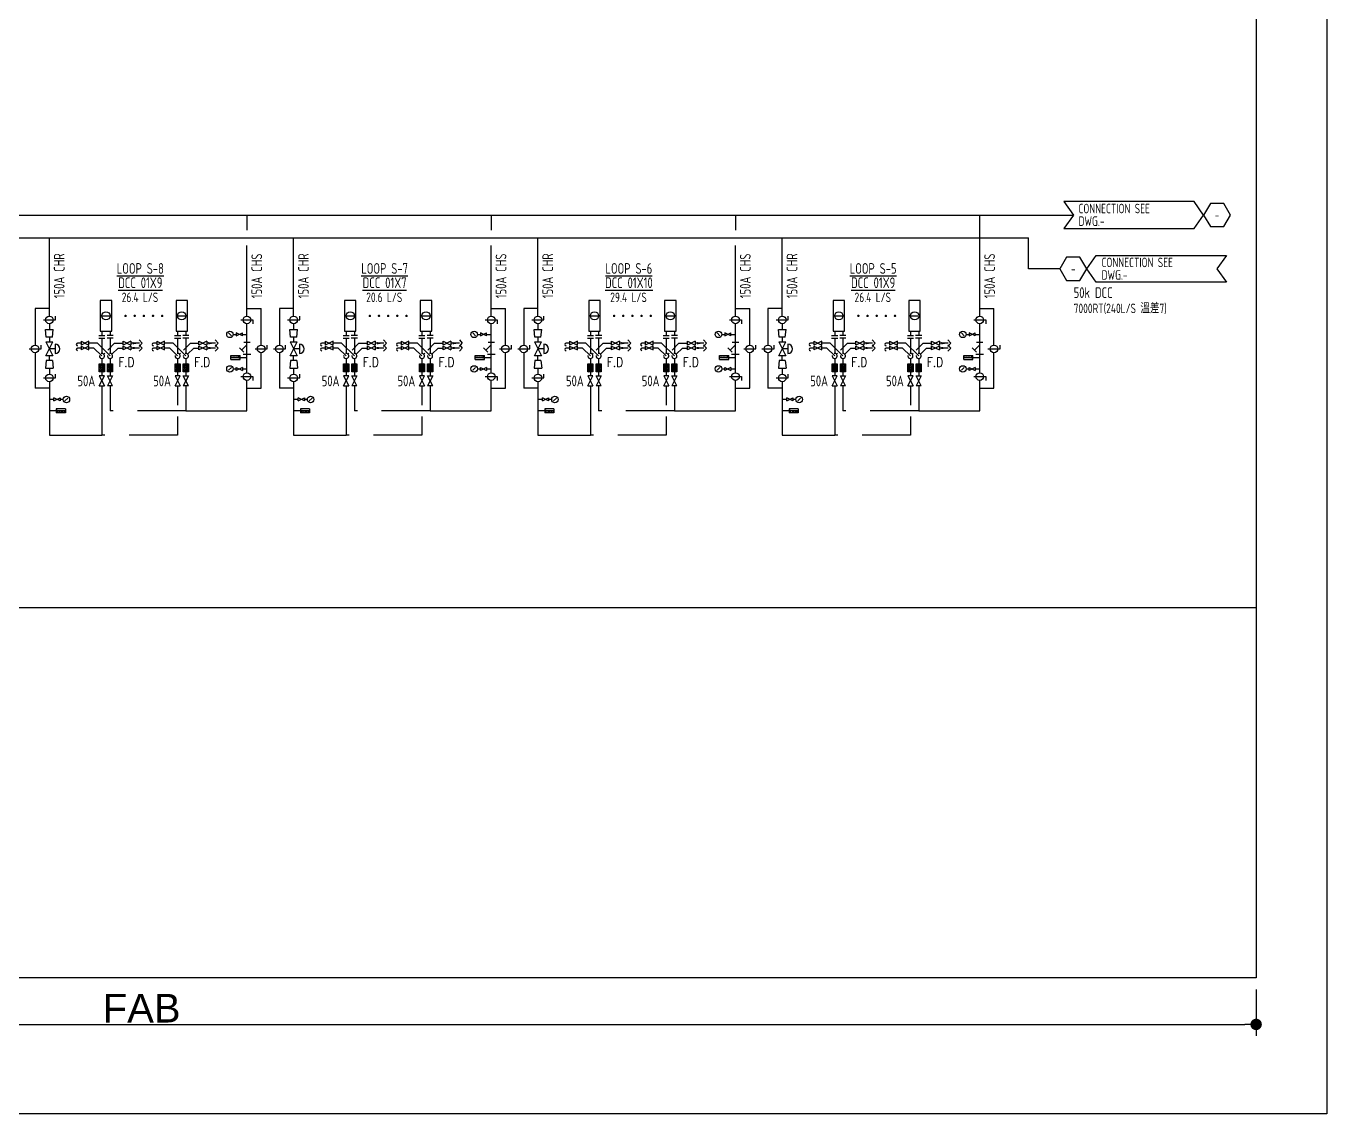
# Model space of a CAD drawing. Extents: x 38046 to 42076, y 84937 to 85507.
# Drawn here: x 41735.4 to 42076.3, y 84936.7 to 85221.9 of the extents above; entities that cross this region are included whole.
import ezdxf
from ezdxf.enums import TextEntityAlignment as Align

# ---------------------------------------------------------------- set-up
doc = ezdxf.new("R2010")
doc.units = 0
doc.header["$LTSCALE"] = 10
doc.linetypes.add('HIDDEN', pattern=[9.525, 6.35, -3.175])
doc.linetypes.add('HIDDEN2', pattern=[0.1875, 0.125, -0.0625])
for name, color, linetype in [('A-DETL-01', 1, 'Continuous'), ('M-CEQPM-DCC', 110, 'Continuous'), ('M-CEQPM-TEXT', 3, 'Continuous'), ('M-CPIPE-TEXT', 3, 'Continuous'), ('M-CPIPE-VAVE', 2, 'Continuous'), ('M-CWTR-PIPE', 130, 'Continuous'), ('M-HVAC-CMAH', 3, 'Continuous'), ('M-PIPE-CHWR20', 110, 'Continuous'), ('M-PIPE-CHWS12', 130, 'Continuous'), ('txt', 2, 'Continuous'), ('U-PCW-VALVE', 2, 'Continuous')]:
    doc.layers.add(name, color=color, linetype=linetype)
doc.styles.add('AA-TXT', font='isocp.shx', dxfattribs={"bigfont": 'chineset.shx'})
doc.styles.add('STDTEXT', font='simplex.shx', dxfattribs={"bigfont": 'china.shx'})
doc.dimstyles.new('10-dim', dxfattribs={"dimscale": 10, "dimtxt": 0.25, "dimasz": 0.1, "dimexe": 0.1, "dimexo": 0.1, "dimgap": 0.05, "dimtad": 1, "dimdec": 0, "dimlfac": 100, "dimdsep": 46, "dimtxsty": 'AA-TXT', "dimblk": 'DOT', "dimcen": 2, "dimclrd": 256, "dimclre": 256, "dimclrt": 256, "dimazin": 0, "dimtfac": 1, "dimtdec": 0, "dimtix": 1, "dimtmove": 2, "dimatfit": 3, "dimldrblk": 'CIR', "dimfxl": 1, "dimtvp": 1, "dimtolj": 1, "dimtzin": 0, "dimarcsym": 0})

# ---------------------------------------------------------------- blocks, each defined once
blk = doc.blocks.new('_DOT')
at = {"color": 0, "linetype": 'ByBlock'}
blk.add_line((-0.5, 0), (-1, 0), dxfattribs=at)
at = {"color": 0, "linetype": 'ByBlock', "const_width": 0.5}
blk.add_lwpolyline([(-0.25, 0, 1), (0.25, 0, 1)], format="xyb", close=True, dxfattribs=at)
blk = doc.blocks.new('*D16')
at = {"layer": 'DEFPOINTS', "color": 0, "transparency": 16777216}
for p in [(41473.7, 84972.34), (42057.78, 84972.34), (42057.78, 84960.17)]:
    blk.add_point(p, dxfattribs=at)
at = {"layer": 'txt', "lineweight": -2, "transparency": 16777216}
for p, q in [((41473.7, 84969.34), (41473.7, 84957.17)), ((42057.78, 84969.34), (42057.78, 84957.17)), ((41476.7, 84960.17), (42054.78, 84960.17))]:
    blk.add_line(p, q, dxfattribs=at)
at = {"layer": 'txt', "lineweight": -2, "transparency": 16777216, "xscale": 3, "yscale": 3, "zscale": 3, "rotation": 180}
blk.add_blockref('_DOT', (41473.7, 84960.17), dxfattribs=at)
at = {"layer": 'txt', "lineweight": -2, "transparency": 16777216, "xscale": 3, "yscale": 3, "zscale": 3}
blk.add_blockref('_DOT', (42057.78, 84960.17), dxfattribs=at)
at = {"layer": 'txt', "transparency": 16777216, "insert": (41765.74, 84964.42), "char_height": 7.5, "attachment_point": 5, "style": 'AA-TXT'}
blk.add_mtext('\\A1;{\\fArial|b0|i0|c0|p34;FAB', dxfattribs=at)
blk = doc.blocks.new('CIR')
at = {"color": 0}
blk.add_line((1, 0), (-1, 0), dxfattribs=at)
at = {"color": 3}
blk.add_circle((0, 0), 0.5, dxfattribs=at)
blk = doc.blocks.new('DIM3')
blk.add_solid([(40, -6.7), (40, 6.7), (0, 0)])
blk = doc.blocks.new('DCC PIPE')
at = {"layer": 'U-PCW-VALVE'}
h = blk.add_hatch(dxfattribs=at)
h.set_pattern_fill('ANSI37', color=256, scale=2.66144, angle=90, style=0)
h.set_pattern_definition([(135, (188.80367, -130.49455), (-0.2352403, -0.2352403), []), (225, (188.80367, -130.49455), (0.2352403, -0.2352403), [])])
h.paths.add_polyline_path([(-0.67, 3.67), (-0.67, 5.8), (0.67, 5.8), (0.67, 3.67)])
h = blk.add_hatch(dxfattribs=at)
h.set_pattern_fill('ANSI37', color=256, scale=2.66144, angle=90, style=0)
h.set_pattern_definition([(135, (190.9487, -130.49455), (-0.2352403, -0.2352403), []), (225, (190.9487, -130.49455), (0.2352403, -0.2352403), [])])
h.paths.add_polyline_path([(1.48, 3.67), (1.48, 5.8), (2.81, 5.8), (2.81, 3.67)])
h = blk.add_hatch(dxfattribs=at)
h.set_pattern_fill('ANSI37', color=256, scale=2.66144, angle=90, style=0)
h.set_pattern_definition([(135, (208.65864, -130.49455), (-0.2352403, -0.2352403), []), (225, (208.65864, -130.49455), (0.2352403, -0.2352403), [])])
h.paths.add_polyline_path([(19.19, 3.67), (19.19, 5.8), (20.52, 5.8), (20.52, 3.67)])
h = blk.add_hatch(dxfattribs=at)
h.set_pattern_fill('ANSI37', color=256, scale=2.66144, angle=90, style=0)
h.set_pattern_definition([(135, (210.80367, -130.49455), (-0.2352403, -0.2352403), []), (225, (210.80367, -130.49455), (0.2352403, -0.2352403), [])])
h.paths.add_polyline_path([(21.33, 3.67), (21.33, 5.8), (22.67, 5.8), (22.67, 3.67)])
at = {"layer": 'M-CEQPM-DCC'}
for p, q in [((0, 14.35), (0, 13.17)), ((2.15, 14.35), (2.15, 13.17)), ((19.85, 14.35), (19.85, 13.17)), ((22, 14.35), (22, 13.17)), ((-0.8, 13.17), (0.8, 13.17)), ((2.95, 13.17), (1.35, 13.17)), ((19.05, 13.17), (20.65, 13.17)), ((22.8, 13.17), (21.2, 13.17))]:
    blk.add_line(p, q, dxfattribs=at)
for points in [[(2.57, 14.35), (2.57, 22.35), (-0.43, 22.35), (-0.43, 14.35)], [(22.43, 14.35), (22.43, 22.35), (19.43, 22.35), (19.43, 14.35)]]:
    blk.add_lwpolyline(points, close=True, dxfattribs=at)
at = {"layer": 'M-CPIPE-VAVE'}
for p, q in [((-5.47, 11.18), (-6.35, 11.18)), ((-3.4, 11.7), (-5.47, 10.66)), ((-5.47, 11.7), (-3.4, 10.66)), ((-5.47, 11.7), (-5.47, 10.66)), ((-3.4, 10.44), (-5.47, 9.41)), ((-5.47, 10.44), (-3.4, 9.41)), ((-5.47, 10.44), (-5.47, 9.41)), ((-3.4, 10.66), (-3.4, 11.7)), ((-1.19, 11.18), (-3.4, 11.18)), ((-3.4, 9.41), (-3.4, 10.44)), ((2.15, 7.84), (-1.19, 11.18)), ((1.53, 9.37), (3.34, 11.18)), ((3.34, 11.18), (5.55, 11.18)), ((5.55, 10.66), (5.55, 11.7)), ((7.62, 11.7), (5.55, 10.66)), ((5.55, 11.7), (7.62, 10.66)), ((5.55, 9.41), (5.55, 10.44)), ((7.62, 10.44), (5.55, 9.41)), ((5.55, 10.44), (7.62, 9.41)), ((7.62, 11.7), (7.62, 10.66)), ((9.89, 11.18), (7.62, 11.18)), ((7.62, 10.44), (7.62, 9.41)), ((9.81, 12.03), (10.58, 11.18)), ((9.81, 10.33), (10.58, 11.18)), ((9.81, 10.77), (10.58, 9.92)), ((14.38, 11.18), (13.5, 11.18)), ((16.45, 11.7), (14.38, 10.66)), ((14.38, 11.7), (16.45, 10.66)), ((14.38, 11.7), (14.38, 10.66)), ((16.45, 10.44), (14.38, 9.41)), ((14.38, 10.44), (16.45, 9.41)), ((14.38, 10.44), (14.38, 9.41)), ((16.45, 10.66), (16.45, 11.7)), ((18.66, 11.18), (16.45, 11.18)), ((16.45, 9.41), (16.45, 10.44)), ((22, 7.84), (18.66, 11.18)), ((21.38, 9.37), (23.19, 11.18)), ((23.19, 11.18), (25.4, 11.18)), ((25.4, 10.66), (25.4, 11.7)), ((27.47, 11.7), (25.4, 10.66)), ((25.4, 11.7), (27.47, 10.66)), ((25.4, 9.41), (25.4, 10.44)), ((27.47, 10.44), (25.4, 9.41)), ((25.4, 10.44), (27.47, 9.41)), ((27.47, 11.7), (27.47, 10.66)), ((29.74, 11.18), (27.47, 11.18)), ((27.47, 10.44), (27.47, 9.41)), ((29.67, 12.03), (30.44, 11.18)), ((29.67, 10.33), (30.44, 11.18)), ((29.67, 10.77), (30.44, 9.92)), ((-5.47, 9.92), (-6.35, 9.92)), ((-2.08, 9.92), (-3.4, 9.92)), ((0, 7.84), (-2.08, 9.92)), ((0.47, 8.31), (0.74, 8.58)), ((2.62, 8.31), (4.23, 9.92)), ((4.23, 9.92), (5.55, 9.92)), ((9.89, 9.92), (7.62, 9.92)), ((9.81, 9.07), (10.58, 9.92)), ((14.38, 9.92), (13.5, 9.92)), ((17.77, 9.92), (16.45, 9.92)), ((19.85, 7.84), (17.77, 9.92)), ((20.33, 8.31), (20.59, 8.58)), ((22.47, 8.31), (24.08, 9.92)), ((24.08, 9.92), (25.4, 9.92)), ((29.74, 9.92), (27.47, 9.92)), ((29.67, 9.07), (30.44, 9.92))]:
    blk.add_line(p, q, dxfattribs=at)
for centre in [(-6.35, 10.83), (13.5, 10.83), (-6.35, 9.57), (13.5, 9.57)]:
    blk.add_arc(centre, 0.35, 90, 270, dxfattribs=at)
at = {"layer": 'M-CWTR-PIPE'}
for p, q in [((0, 12.53), (0, 8.51)), ((2.15, 12.53), (2.15, 8.51)), ((19.85, 12.53), (19.85, 8.51)), ((22, 12.53), (22, 8.51)), ((0, 7.18), (0, 5.8)), ((2.15, 7.18), (2.15, 5.8)), ((19.85, 7.18), (19.85, 5.8)), ((22, 7.18), (22, 5.8)), ((0, 3.67), (0, 2.67)), ((2.15, 3.67), (2.15, 2.67)), ((19.85, 3.67), (19.85, 2.67)), ((22, 3.67), (22, 2.67))]:
    blk.add_line(p, q, dxfattribs=at)
for centre in [(0, 7.84), (2.15, 7.84), (19.85, 7.84), (22, 7.84)]:
    blk.add_arc(centre, 0.667, 167.3219, 102.6781, dxfattribs=at)
at = {"layer": 'M-HVAC-CMAH'}
for p, q in [((0.18, 18.35), (1.96, 18.35)), ((20.04, 18.35), (21.82, 18.35))]:
    blk.add_line(p, q, dxfattribs=at)
at = {"layer": 'M-HVAC-CMAH', "const_width": 0.32}
for points in [[(6.36, 18.34, 1), (6.04, 18.34, 1)], [(8.76, 18.34, 1), (8.44, 18.34, 1)], [(11.16, 18.34, 1), (10.84, 18.34, 1)], [(13.56, 18.34, 1), (13.24, 18.34, 1)], [(15.96, 18.34, 1), (15.64, 18.34, 1)]]:
    blk.add_lwpolyline(points, format="xyb", close=True, dxfattribs=at)
at = {"layer": 'M-HVAC-CMAH'}
for centre in [(1.07, 18.35), (20.93, 18.35)]:
    blk.add_circle(centre, 1.07, dxfattribs=at)
at = {"layer": 'U-PCW-VALVE'}
for p, q in [((-0.8, 12.53), (0.8, 12.53)), ((2.95, 12.53), (1.35, 12.53)), ((19.05, 12.53), (20.65, 12.53)), ((22.8, 12.53), (21.2, 12.53)), ((-0.67, 5.8), (0.67, 5.8)), ((-0.67, 3.67), (-0.67, 5.8)), ((0.67, 3.67), (-0.67, 3.67)), ((0.67, 5.8), (0.67, 3.67)), ((1.48, 5.8), (2.81, 5.8)), ((1.48, 3.67), (1.48, 5.8)), ((2.81, 3.67), (1.48, 3.67)), ((2.81, 5.8), (2.81, 3.67)), ((19.19, 5.8), (20.52, 5.8)), ((19.19, 3.67), (19.19, 5.8)), ((20.52, 3.67), (19.19, 3.67)), ((20.52, 5.8), (20.52, 3.67)), ((21.33, 5.8), (22.67, 5.8)), ((21.33, 3.67), (21.33, 5.8)), ((22.67, 3.67), (21.33, 3.67)), ((22.67, 5.8), (22.67, 3.67)), ((0.67, 2.67), (-0.67, 2.67)), ((-0.67, 0), (0.67, 2.67)), ((-0.67, 2.67), (0.67, 0)), ((-0.67, 0), (0.67, 0)), ((1.48, 2.67), (2.81, 2.67)), ((2.81, 2.67), (1.48, 0)), ((2.81, 0), (1.48, 2.67)), ((2.81, 0), (1.48, 0)), ((20.52, 2.67), (19.19, 2.67)), ((19.19, 2.67), (20.52, 0)), ((19.19, 0), (20.52, 2.67)), ((19.19, 0), (20.52, 0)), ((21.33, 2.67), (22.67, 2.67)), ((22.67, 0), (21.33, 2.67)), ((22.67, 2.67), (21.33, 0)), ((22.67, 0), (21.33, 0))]:
    blk.add_line(p, q, dxfattribs=at)
at = {"layer": 'M-CPIPE-VAVE', "linetype": 'HIDDEN2', "xscale": -0.04545454545450411, "yscale": 0.04545454545450411, "zscale": 0.045454545454545}
for p in [(9.89, 11.18), (29.74, 11.18), (9.89, 9.92), (29.74, 9.92)]:
    blk.add_blockref('DIM3', p, dxfattribs=at)

msp = doc.modelspace()

# ---------------------------------------------------------------- linework, layer by layer
at = {"layer": 'A-DETL-01', "linetype": 'Continuous'}
msp.add_line((42057.779, 85435.824), (42057.779, 85069.469), dxfattribs=at)
msp.add_lwpolyline([(42057.779, 85069.469), (42057.779, 84972.344), (41473.696, 84972.344), (41473.696, 85069.469), (42057.779, 85069.469)], dxfattribs=at)
at = {"layer": 'DEFPOINTS', "color": 1}
msp.add_lwpolyline([(41365.567, 85507.146), (42076.347, 85507.146), (42076.347, 84936.686), (41365.567, 84936.686)], close=True, dxfattribs=at)
at = {"layer": 'M-CPIPE-TEXT', "color": 4}
for points in [[(42044.03, 85172.366), (42041.53, 85175.866), (42007.407, 85175.866), (42009.907, 85172.366), (42007.407, 85168.866), (42041.53, 85168.866), (42044.03, 85172.366)], [(42013.376, 85158.245), (42015.876, 85161.745), (42049.999, 85161.745), (42047.499, 85158.245), (42049.999, 85154.745), (42015.876, 85154.745), (42013.376, 85158.245)]]:
    msp.add_lwpolyline(points, dxfattribs=at)
for points in [[(42044.03, 85172.366), (42045.78, 85169.335), (42049.28, 85169.335), (42051.03, 85172.366), (42049.28, 85175.397), (42045.78, 85175.397)], [(42006.376, 85158.245), (42008.126, 85155.214), (42011.626, 85155.214), (42013.376, 85158.245), (42011.626, 85161.276), (42008.126, 85161.276)]]:
    msp.add_lwpolyline(points, close=True, dxfattribs=at)
at = {"layer": 'M-CWTR-PIPE'}
for p, q in [((41793.322, 85172.366), (41793.322, 85168.366)), ((41857.335, 85172.366), (41857.335, 85168.366)), ((41921.347, 85172.366), (41921.347, 85168.366)), ((41985.359, 85145.866), (41985.359, 85172.366)), ((41793.322, 85145.866), (41793.322, 85164.366)), ((41857.335, 85145.866), (41857.335, 85164.366)), ((41921.347, 85145.866), (41921.347, 85164.366)), ((41793.322, 85147.866), (41797.051, 85147.866)), ((41797.051, 85138.266), (41797.051, 85147.866)), ((41857.335, 85147.866), (41861.063, 85147.866)), ((41861.063, 85138.266), (41861.063, 85147.866)), ((41921.347, 85147.866), (41925.075, 85147.866)), ((41925.075, 85138.266), (41925.075, 85147.866)), ((41985.359, 85147.866), (41989.088, 85147.866)), ((41989.088, 85138.266), (41989.088, 85147.866)), ((41793.322, 85131.011), (41793.322, 85143.866)), ((41857.335, 85131.011), (41857.335, 85143.866)), ((41921.347, 85131.011), (41921.347, 85143.866)), ((41985.359, 85131.011), (41985.359, 85143.866)), ((41797.051, 85127.011), (41797.051, 85136.266)), ((41861.063, 85127.011), (41861.063, 85136.266)), ((41925.075, 85127.011), (41925.075, 85136.266)), ((41989.088, 85127.011), (41989.088, 85136.266)), ((41757.458, 85127.576), (41757.458, 85121.011)), ((41777.313, 85127.576), (41777.313, 85121.011)), ((41793.322, 85121.011), (41793.322, 85129.011)), ((41793.322, 85127.011), (41797.051, 85127.011)), ((41821.471, 85127.576), (41821.471, 85121.011)), ((41841.325, 85127.576), (41841.325, 85121.011)), ((41857.335, 85121.011), (41857.335, 85129.011)), ((41857.335, 85127.011), (41861.063, 85127.011)), ((41885.483, 85127.576), (41885.483, 85121.011)), ((41905.338, 85127.576), (41905.338, 85121.011)), ((41921.347, 85121.011), (41921.347, 85129.011)), ((41921.347, 85127.011), (41925.075, 85127.011)), ((41949.495, 85127.576), (41949.495, 85121.011)), ((41969.35, 85127.576), (41969.35, 85121.011)), ((41985.359, 85121.011), (41985.359, 85129.011)), ((41985.359, 85127.011), (41989.088, 85127.011)), ((41777.313, 85121.011), (41793.322, 85121.011)), ((41841.325, 85121.011), (41857.335, 85121.011)), ((41905.338, 85121.011), (41921.347, 85121.011)), ((41969.35, 85121.011), (41985.359, 85121.011))]:
    msp.add_line(p, q, dxfattribs=at)
at = {"layer": 'M-CWTR-PIPE', "linetype": 'HIDDEN', "ltscale": 0.2}
for p, q in [((41777.313, 85121.011), (41757.458, 85121.011)), ((41841.325, 85121.011), (41821.471, 85121.011)), ((41905.338, 85121.011), (41885.483, 85121.011)), ((41969.35, 85121.011), (41949.495, 85121.011))]:
    msp.add_line(p, q, dxfattribs=at)
at = {"layer": 'M-PIPE-CHWR20', "ltscale": 0.1}
for p, q in [((41535.294, 85166.366), (41998.13, 85166.366)), ((41741.553, 85145.836), (41741.553, 85166.366)), ((41805.565, 85145.836), (41805.565, 85166.366)), ((41869.578, 85145.836), (41869.578, 85166.366)), ((41933.59, 85145.836), (41933.59, 85166.366)), ((41998.13, 85158.245), (41998.13, 85166.366)), ((42006.376, 85158.245), (41998.13, 85158.245)), ((41737.824, 85147.866), (41737.824, 85138.266)), ((41741.553, 85147.866), (41737.824, 85147.866)), ((41801.837, 85147.866), (41801.837, 85138.266)), ((41805.565, 85147.866), (41801.837, 85147.866)), ((41865.849, 85147.866), (41865.849, 85138.266)), ((41869.578, 85147.866), (41865.849, 85147.866)), ((41929.861, 85147.866), (41929.861, 85138.266)), ((41933.59, 85147.866), (41929.861, 85147.866)), ((41741.553, 85143.866), (41741.553, 85142.321)), ((41805.565, 85143.866), (41805.565, 85142.321)), ((41869.578, 85143.866), (41869.578, 85142.321)), ((41933.59, 85143.866), (41933.59, 85142.321)), ((41740.752, 85140.318), (41740.551, 85142.321)), ((41740.551, 85142.321), (41742.555, 85142.321)), ((41742.354, 85140.318), (41740.752, 85140.318)), ((41741.553, 85140.318), (41741.553, 85139.118)), ((41742.354, 85140.318), (41742.555, 85142.321)), ((41804.764, 85140.318), (41804.563, 85142.321)), ((41804.563, 85142.321), (41806.567, 85142.321)), ((41806.367, 85140.318), (41804.764, 85140.318)), ((41805.565, 85140.318), (41805.565, 85139.118)), ((41806.367, 85140.318), (41806.567, 85142.321)), ((41868.776, 85140.318), (41868.576, 85142.321)), ((41868.576, 85142.321), (41870.579, 85142.321)), ((41870.379, 85140.318), (41868.776, 85140.318)), ((41869.578, 85140.318), (41869.578, 85139.118)), ((41870.379, 85140.318), (41870.579, 85142.321)), ((41932.788, 85140.318), (41932.588, 85142.321)), ((41932.588, 85142.321), (41934.592, 85142.321)), ((41934.391, 85140.318), (41932.788, 85140.318)), ((41933.59, 85140.318), (41933.59, 85139.118)), ((41934.391, 85140.318), (41934.592, 85142.321)), ((41737.824, 85136.266), (41737.824, 85127.011)), ((41740.752, 85134.214), (41740.551, 85132.211)), ((41742.354, 85134.214), (41740.752, 85134.214)), ((41741.553, 85134.214), (41741.553, 85135.414)), ((41742.354, 85134.214), (41742.555, 85132.211)), ((41801.837, 85136.266), (41801.837, 85127.011)), ((41804.764, 85134.214), (41804.563, 85132.211)), ((41806.367, 85134.214), (41804.764, 85134.214)), ((41805.565, 85134.214), (41805.565, 85135.414)), ((41806.367, 85134.214), (41806.567, 85132.211)), ((41865.849, 85136.266), (41865.849, 85127.011)), ((41868.776, 85134.214), (41868.576, 85132.211)), ((41870.379, 85134.214), (41868.776, 85134.214)), ((41869.578, 85134.214), (41869.578, 85135.414)), ((41870.379, 85134.214), (41870.579, 85132.211)), ((41929.861, 85136.266), (41929.861, 85127.011)), ((41932.788, 85134.214), (41932.588, 85132.211)), ((41934.391, 85134.214), (41932.788, 85134.214)), ((41933.59, 85134.214), (41933.59, 85135.414)), ((41934.391, 85134.214), (41934.592, 85132.211)), ((41740.551, 85132.211), (41742.555, 85132.211)), ((41741.553, 85132.211), (41741.553, 85130.666)), ((41804.563, 85132.211), (41806.567, 85132.211)), ((41805.565, 85132.211), (41805.565, 85130.666)), ((41868.576, 85132.211), (41870.579, 85132.211)), ((41869.578, 85132.211), (41869.578, 85130.666)), ((41932.588, 85132.211), (41934.592, 85132.211)), ((41933.59, 85132.211), (41933.59, 85130.666)), ((41741.553, 85127.011), (41737.824, 85127.011)), ((41741.553, 85128.666), (41741.553, 85114.611)), ((41755.313, 85127.576), (41755.313, 85114.611)), ((41805.565, 85127.011), (41801.837, 85127.011)), ((41805.565, 85128.666), (41805.565, 85114.611)), ((41819.325, 85127.576), (41819.325, 85114.611)), ((41869.578, 85127.011), (41865.849, 85127.011)), ((41869.578, 85128.666), (41869.578, 85114.611)), ((41883.338, 85127.576), (41883.338, 85114.611)), ((41933.59, 85127.011), (41929.861, 85127.011)), ((41933.59, 85128.666), (41933.59, 85114.611)), ((41947.35, 85127.576), (41947.35, 85114.611)), ((41741.553, 85114.611), (41755.313, 85114.611)), ((41805.565, 85114.611), (41819.325, 85114.611)), ((41869.578, 85114.611), (41883.338, 85114.611)), ((41933.59, 85114.611), (41947.35, 85114.611))]:
    msp.add_line(p, q, dxfattribs=at)
at = {"layer": 'M-PIPE-CHWR20', "linetype": 'HIDDEN', "ltscale": 0.2}
for p, q in [((41775.168, 85127.576), (41775.168, 85122.511)), ((41839.18, 85127.576), (41839.18, 85122.511)), ((41903.193, 85127.576), (41903.193, 85122.511)), ((41967.205, 85127.576), (41967.205, 85122.511)), ((41775.168, 85119.511), (41775.168, 85114.611)), ((41839.18, 85119.511), (41839.18, 85114.611)), ((41903.193, 85119.511), (41903.193, 85114.611)), ((41967.205, 85119.511), (41967.205, 85114.611)), ((41775.168, 85114.611), (41755.313, 85114.611)), ((41839.18, 85114.611), (41819.325, 85114.611)), ((41903.193, 85114.611), (41883.338, 85114.611)), ((41967.205, 85114.611), (41947.35, 85114.611))]:
    msp.add_line(p, q, dxfattribs=at)
at = {"layer": 'M-PIPE-CHWS12', "ltscale": 0.1}
msp.add_line((41530.578, 85172.366), (42009.907, 85172.366), dxfattribs=at)
at = {"layer": 'U-PCW-VALVE'}
for p, q in [((41739.973, 85144.866), (41743.133, 85144.866)), ((41743.133, 85144.866), (41743.133, 85145.868)), ((41791.742, 85144.866), (41794.903, 85144.866)), ((41794.903, 85144.866), (41794.903, 85143.863)), ((41803.985, 85144.866), (41807.146, 85144.866)), ((41807.146, 85144.866), (41807.146, 85145.868)), ((41855.754, 85144.866), (41858.915, 85144.866)), ((41858.915, 85144.866), (41858.915, 85143.863)), ((41867.997, 85144.866), (41871.158, 85144.866)), ((41871.158, 85144.866), (41871.158, 85145.868)), ((41919.766, 85144.866), (41922.927, 85144.866)), ((41922.927, 85144.866), (41922.927, 85143.863)), ((41932.01, 85144.866), (41935.17, 85144.866)), ((41935.17, 85144.866), (41935.17, 85145.868)), ((41983.779, 85144.866), (41986.939, 85144.866)), ((41986.939, 85144.866), (41986.939, 85143.863)), ((41789.234, 85140.699), (41788.499, 85141.435)), ((41789.717, 85141.066), (41790.519, 85141.066)), ((41790.519, 85141.465), (41790.519, 85140.666)), ((41792.119, 85140.666), (41790.519, 85141.465)), ((41790.519, 85140.666), (41792.119, 85141.465)), ((41792.119, 85140.666), (41792.119, 85141.465)), ((41792.119, 85141.066), (41793.322, 85141.066)), ((41853.247, 85140.699), (41852.511, 85141.435)), ((41853.73, 85141.066), (41854.531, 85141.066)), ((41854.531, 85141.465), (41854.531, 85140.666)), ((41856.131, 85140.666), (41854.531, 85141.465)), ((41854.531, 85140.666), (41856.131, 85141.465)), ((41856.131, 85140.666), (41856.131, 85141.465)), ((41856.131, 85141.066), (41857.335, 85141.066)), ((41917.259, 85140.699), (41916.523, 85141.435)), ((41917.742, 85141.066), (41918.543, 85141.066)), ((41918.543, 85141.465), (41918.543, 85140.666)), ((41920.143, 85140.666), (41918.543, 85141.465)), ((41918.543, 85140.666), (41920.143, 85141.465)), ((41920.143, 85140.666), (41920.143, 85141.465)), ((41920.143, 85141.066), (41921.347, 85141.066)), ((41981.271, 85140.699), (41980.535, 85141.435)), ((41981.754, 85141.066), (41982.556, 85141.066)), ((41982.556, 85141.465), (41982.556, 85140.666)), ((41984.155, 85140.666), (41982.556, 85141.465)), ((41982.556, 85140.666), (41984.155, 85141.465)), ((41984.155, 85140.666), (41984.155, 85141.465)), ((41984.155, 85141.066), (41985.359, 85141.066)), ((41736.244, 85137.266), (41739.405, 85137.266)), ((41739.405, 85137.266), (41739.405, 85138.269)), ((41740.627, 85139.118), (41742.479, 85139.118)), ((41740.627, 85135.414), (41742.479, 85139.118)), ((41740.627, 85139.118), (41742.479, 85135.414)), ((41743.069, 85137.266), (41741.553, 85137.266)), ((41743.069, 85138.495), (41743.069, 85136.07)), ((41791.34, 85137.523), (41792.471, 85136.392)), ((41791.34, 85137.523), (41792.471, 85136.392)), ((41793.322, 85138.374), (41791.906, 85136.957)), ((41792.487, 85139.066), (41794.158, 85139.066)), ((41795.47, 85137.266), (41798.631, 85137.266)), ((41798.631, 85137.266), (41798.631, 85138.269)), ((41800.256, 85137.266), (41803.417, 85137.266)), ((41803.417, 85137.266), (41803.417, 85138.269)), ((41804.639, 85139.118), (41806.491, 85139.118)), ((41804.639, 85135.414), (41806.491, 85139.118)), ((41804.639, 85139.118), (41806.491, 85135.414)), ((41807.081, 85137.266), (41805.565, 85137.266)), ((41807.081, 85138.495), (41807.081, 85136.07)), ((41855.353, 85137.523), (41856.483, 85136.392)), ((41855.353, 85137.523), (41856.483, 85136.392)), ((41857.335, 85138.374), (41855.918, 85136.957)), ((41856.499, 85139.066), (41858.17, 85139.066)), ((41859.483, 85137.266), (41862.643, 85137.266)), ((41862.643, 85137.266), (41862.643, 85138.269)), ((41864.269, 85137.266), (41867.429, 85137.266)), ((41867.429, 85137.266), (41867.429, 85138.269)), ((41868.652, 85139.118), (41870.503, 85139.118)), ((41868.652, 85135.414), (41870.503, 85139.118)), ((41868.652, 85139.118), (41870.503, 85135.414)), ((41871.093, 85137.266), (41869.578, 85137.266)), ((41871.093, 85138.495), (41871.093, 85136.07)), ((41919.365, 85137.523), (41920.496, 85136.392)), ((41919.365, 85137.523), (41920.496, 85136.392)), ((41921.347, 85138.374), (41919.93, 85136.957)), ((41920.511, 85139.066), (41922.182, 85139.066)), ((41923.495, 85137.266), (41926.656, 85137.266)), ((41926.656, 85137.266), (41926.656, 85138.269)), ((41928.281, 85137.266), (41931.442, 85137.266)), ((41931.442, 85137.266), (41931.442, 85138.269)), ((41932.664, 85139.118), (41934.516, 85139.118)), ((41932.664, 85135.414), (41934.516, 85139.118)), ((41932.664, 85139.118), (41934.516, 85135.414)), ((41935.106, 85137.266), (41933.59, 85137.266)), ((41935.106, 85138.495), (41935.106, 85136.07)), ((41983.377, 85137.523), (41984.508, 85136.392)), ((41983.377, 85137.523), (41984.508, 85136.392)), ((41985.359, 85138.374), (41983.943, 85136.957)), ((41984.523, 85139.066), (41986.195, 85139.066)), ((41987.507, 85137.266), (41990.668, 85137.266)), ((41990.668, 85137.266), (41990.668, 85138.269)), ((41742.479, 85135.414), (41740.627, 85135.414)), ((41789.127, 85134.516), (41789.127, 85135.521)), ((41789.127, 85134.516), (41789.127, 85135.521)), ((41789.127, 85135.521), (41791.539, 85135.521)), ((41789.127, 85135.521), (41791.539, 85135.521)), ((41789.127, 85134.516), (41791.539, 85134.516)), ((41789.127, 85134.516), (41791.539, 85134.516)), ((41789.336, 85135.018), (41790.993, 85135.018)), ((41789.336, 85135.018), (41790.993, 85135.018)), ((41789.452, 85134.817), (41789.452, 85135.219)), ((41789.452, 85134.817), (41789.452, 85135.219)), ((41789.854, 85134.817), (41789.854, 85135.219)), ((41789.854, 85134.817), (41789.854, 85135.219)), ((41790.256, 85134.817), (41790.256, 85135.219)), ((41790.256, 85134.817), (41790.256, 85135.219)), ((41790.657, 85134.817), (41790.657, 85135.219)), ((41790.657, 85134.817), (41790.657, 85135.219)), ((41791.539, 85134.516), (41791.539, 85135.521)), ((41791.539, 85134.516), (41791.539, 85135.521)), ((41791.539, 85135.018), (41793.322, 85135.018)), ((41791.539, 85135.018), (41793.322, 85135.018)), ((41792.32, 85135.867), (41794.324, 85135.867)), ((41792.487, 85135.867), (41794.158, 85135.867)), ((41806.491, 85135.414), (41804.639, 85135.414)), ((41853.139, 85134.516), (41853.139, 85135.521)), ((41853.139, 85134.516), (41853.139, 85135.521)), ((41853.139, 85135.521), (41855.551, 85135.521)), ((41853.139, 85135.521), (41855.551, 85135.521)), ((41853.139, 85134.516), (41855.551, 85134.516)), ((41853.139, 85134.516), (41855.551, 85134.516)), ((41853.348, 85135.018), (41855.005, 85135.018)), ((41853.348, 85135.018), (41855.005, 85135.018)), ((41853.464, 85134.817), (41853.464, 85135.219)), ((41853.464, 85134.817), (41853.464, 85135.219)), ((41853.866, 85134.817), (41853.866, 85135.219)), ((41853.866, 85134.817), (41853.866, 85135.219)), ((41854.268, 85134.817), (41854.268, 85135.219)), ((41854.268, 85134.817), (41854.268, 85135.219)), ((41854.67, 85134.817), (41854.67, 85135.219)), ((41854.67, 85134.817), (41854.67, 85135.219)), ((41855.551, 85134.516), (41855.551, 85135.521)), ((41855.551, 85134.516), (41855.551, 85135.521)), ((41855.551, 85135.018), (41857.335, 85135.018)), ((41855.551, 85135.018), (41857.335, 85135.018)), ((41856.333, 85135.867), (41858.336, 85135.867)), ((41856.499, 85135.867), (41858.17, 85135.867)), ((41870.503, 85135.414), (41868.652, 85135.414)), ((41917.152, 85134.516), (41917.152, 85135.521)), ((41917.152, 85134.516), (41917.152, 85135.521)), ((41917.152, 85135.521), (41919.563, 85135.521)), ((41917.152, 85135.521), (41919.563, 85135.521)), ((41917.152, 85134.516), (41919.563, 85134.516)), ((41917.152, 85134.516), (41919.563, 85134.516)), ((41917.36, 85135.018), (41919.017, 85135.018)), ((41917.36, 85135.018), (41919.017, 85135.018)), ((41917.476, 85134.817), (41917.476, 85135.219)), ((41917.476, 85134.817), (41917.476, 85135.219)), ((41917.878, 85134.817), (41917.878, 85135.219)), ((41917.878, 85134.817), (41917.878, 85135.219)), ((41918.28, 85134.817), (41918.28, 85135.219)), ((41918.28, 85134.817), (41918.28, 85135.219)), ((41918.682, 85134.817), (41918.682, 85135.219)), ((41918.682, 85134.817), (41918.682, 85135.219)), ((41919.563, 85134.516), (41919.563, 85135.521)), ((41919.563, 85134.516), (41919.563, 85135.521)), ((41919.563, 85135.018), (41921.347, 85135.018)), ((41919.563, 85135.018), (41921.347, 85135.018)), ((41920.345, 85135.867), (41922.349, 85135.867)), ((41920.511, 85135.867), (41922.182, 85135.867)), ((41934.516, 85135.414), (41932.664, 85135.414)), ((41981.164, 85134.516), (41981.164, 85135.521)), ((41981.164, 85134.516), (41981.164, 85135.521)), ((41981.164, 85135.521), (41983.576, 85135.521)), ((41981.164, 85135.521), (41983.576, 85135.521)), ((41981.164, 85134.516), (41983.576, 85134.516)), ((41981.164, 85134.516), (41983.576, 85134.516)), ((41981.372, 85135.018), (41983.03, 85135.018)), ((41981.372, 85135.018), (41983.03, 85135.018)), ((41981.488, 85134.817), (41981.488, 85135.219)), ((41981.488, 85134.817), (41981.488, 85135.219)), ((41981.89, 85134.817), (41981.89, 85135.219)), ((41981.89, 85134.817), (41981.89, 85135.219)), ((41982.292, 85134.817), (41982.292, 85135.219)), ((41982.292, 85134.817), (41982.292, 85135.219)), ((41982.694, 85134.817), (41982.694, 85135.219)), ((41982.694, 85134.817), (41982.694, 85135.219)), ((41983.576, 85134.516), (41983.576, 85135.521)), ((41983.576, 85134.516), (41983.576, 85135.521)), ((41983.576, 85135.018), (41985.359, 85135.018)), ((41983.576, 85135.018), (41985.359, 85135.018)), ((41984.357, 85135.867), (41986.361, 85135.867)), ((41984.523, 85135.867), (41986.195, 85135.867)), ((41743.133, 85129.666), (41743.133, 85130.669)), ((41789.234, 85132.385), (41788.499, 85131.649)), ((41789.717, 85132.018), (41790.519, 85132.018)), ((41790.519, 85131.618), (41790.519, 85132.418)), ((41792.119, 85132.418), (41790.519, 85131.618)), ((41790.519, 85132.418), (41792.119, 85131.618)), ((41792.119, 85132.418), (41792.119, 85131.618)), ((41792.119, 85132.018), (41793.322, 85132.018)), ((41807.146, 85129.666), (41807.146, 85130.669)), ((41853.247, 85132.385), (41852.511, 85131.649)), ((41853.73, 85132.018), (41854.531, 85132.018)), ((41854.531, 85131.618), (41854.531, 85132.418)), ((41856.131, 85132.418), (41854.531, 85131.618)), ((41854.531, 85132.418), (41856.131, 85131.618)), ((41856.131, 85132.418), (41856.131, 85131.618)), ((41856.131, 85132.018), (41857.335, 85132.018)), ((41871.158, 85129.666), (41871.158, 85130.669)), ((41917.259, 85132.385), (41916.523, 85131.649)), ((41917.742, 85132.018), (41918.543, 85132.018)), ((41918.543, 85131.618), (41918.543, 85132.418)), ((41920.143, 85132.418), (41918.543, 85131.618)), ((41918.543, 85132.418), (41920.143, 85131.618)), ((41920.143, 85132.418), (41920.143, 85131.618)), ((41920.143, 85132.018), (41921.347, 85132.018)), ((41935.17, 85129.666), (41935.17, 85130.669)), ((41981.271, 85132.385), (41980.535, 85131.649)), ((41981.754, 85132.018), (41982.556, 85132.018)), ((41982.556, 85131.618), (41982.556, 85132.418)), ((41984.155, 85132.418), (41982.556, 85131.618)), ((41982.556, 85132.418), (41984.155, 85131.618)), ((41984.155, 85132.418), (41984.155, 85131.618)), ((41984.155, 85132.018), (41985.359, 85132.018)), ((41739.973, 85129.666), (41743.133, 85129.666)), ((41791.742, 85130.011), (41794.903, 85130.011)), ((41794.903, 85130.011), (41794.903, 85129.008)), ((41803.985, 85129.666), (41807.146, 85129.666)), ((41855.754, 85130.011), (41858.915, 85130.011)), ((41858.915, 85130.011), (41858.915, 85129.008)), ((41867.997, 85129.666), (41871.158, 85129.666)), ((41919.766, 85130.011), (41922.927, 85130.011)), ((41922.927, 85130.011), (41922.927, 85129.008)), ((41932.01, 85129.666), (41935.17, 85129.666)), ((41983.779, 85130.011), (41986.939, 85130.011)), ((41986.939, 85130.011), (41986.939, 85129.008)), ((41742.757, 85124.011), (41741.553, 85124.011)), ((41742.757, 85123.611), (41742.757, 85124.411)), ((41742.757, 85123.611), (41744.356, 85124.411)), ((41744.356, 85123.611), (41742.757, 85124.411)), ((41744.356, 85124.411), (41744.356, 85123.611)), ((41745.158, 85124.011), (41744.356, 85124.011)), ((41745.641, 85123.644), (41746.377, 85124.38)), ((41806.769, 85124.011), (41805.565, 85124.011)), ((41806.769, 85123.611), (41806.769, 85124.411)), ((41806.769, 85123.611), (41808.369, 85124.411)), ((41808.369, 85123.611), (41806.769, 85124.411)), ((41808.369, 85124.411), (41808.369, 85123.611)), ((41809.17, 85124.011), (41808.369, 85124.011)), ((41809.653, 85123.644), (41810.389, 85124.38)), ((41870.781, 85124.011), (41869.578, 85124.011)), ((41870.781, 85123.611), (41870.781, 85124.411)), ((41870.781, 85123.611), (41872.381, 85124.411)), ((41872.381, 85123.611), (41870.781, 85124.411)), ((41872.381, 85124.411), (41872.381, 85123.611)), ((41873.182, 85124.011), (41872.381, 85124.011)), ((41873.666, 85123.644), (41874.401, 85124.38)), ((41934.793, 85124.011), (41933.59, 85124.011)), ((41934.793, 85123.611), (41934.793, 85124.411)), ((41934.793, 85123.611), (41936.393, 85124.411)), ((41936.393, 85123.611), (41934.793, 85124.411)), ((41936.393, 85124.411), (41936.393, 85123.611)), ((41937.195, 85124.011), (41936.393, 85124.011)), ((41937.678, 85123.644), (41938.413, 85124.38)), ((41743.336, 85121.011), (41741.553, 85121.011)), ((41743.336, 85121.011), (41741.553, 85121.011)), ((41743.336, 85121.513), (41743.336, 85120.508)), ((41743.336, 85121.513), (41743.336, 85120.508)), ((41745.748, 85121.513), (41743.336, 85121.513)), ((41745.748, 85121.513), (41743.336, 85121.513)), ((41745.748, 85120.508), (41743.336, 85120.508)), ((41745.748, 85120.508), (41743.336, 85120.508)), ((41745.54, 85121.011), (41743.882, 85121.011)), ((41745.54, 85121.011), (41743.882, 85121.011)), ((41744.218, 85121.212), (41744.218, 85120.81)), ((41744.218, 85121.212), (41744.218, 85120.81)), ((41744.62, 85121.212), (41744.62, 85120.81)), ((41744.62, 85121.212), (41744.62, 85120.81)), ((41745.022, 85121.212), (41745.022, 85120.81)), ((41745.022, 85121.212), (41745.022, 85120.81)), ((41745.424, 85121.212), (41745.424, 85120.81)), ((41745.424, 85121.212), (41745.424, 85120.81)), ((41745.748, 85121.513), (41745.748, 85120.508)), ((41745.748, 85121.513), (41745.748, 85120.508)), ((41807.349, 85121.011), (41805.565, 85121.011)), ((41807.349, 85121.011), (41805.565, 85121.011)), ((41807.349, 85121.513), (41807.349, 85120.508)), ((41807.349, 85121.513), (41807.349, 85120.508)), ((41809.76, 85121.513), (41807.349, 85121.513)), ((41809.76, 85121.513), (41807.349, 85121.513)), ((41809.76, 85120.508), (41807.349, 85120.508)), ((41809.76, 85120.508), (41807.349, 85120.508)), ((41809.552, 85121.011), (41807.895, 85121.011)), ((41809.552, 85121.011), (41807.895, 85121.011)), ((41808.23, 85121.212), (41808.23, 85120.81)), ((41808.23, 85121.212), (41808.23, 85120.81)), ((41808.632, 85121.212), (41808.632, 85120.81)), ((41808.632, 85121.212), (41808.632, 85120.81)), ((41809.034, 85121.212), (41809.034, 85120.81)), ((41809.034, 85121.212), (41809.034, 85120.81)), ((41809.436, 85121.212), (41809.436, 85120.81)), ((41809.436, 85121.212), (41809.436, 85120.81)), ((41809.76, 85121.513), (41809.76, 85120.508)), ((41809.76, 85121.513), (41809.76, 85120.508)), ((41871.361, 85121.011), (41869.578, 85121.011)), ((41871.361, 85121.011), (41869.578, 85121.011)), ((41871.361, 85121.513), (41871.361, 85120.508)), ((41871.361, 85121.513), (41871.361, 85120.508)), ((41873.773, 85121.513), (41871.361, 85121.513)), ((41873.773, 85121.513), (41871.361, 85121.513)), ((41873.773, 85120.508), (41871.361, 85120.508)), ((41873.773, 85120.508), (41871.361, 85120.508)), ((41873.564, 85121.011), (41871.907, 85121.011)), ((41873.564, 85121.011), (41871.907, 85121.011)), ((41872.242, 85121.212), (41872.242, 85120.81)), ((41872.242, 85121.212), (41872.242, 85120.81)), ((41872.644, 85121.212), (41872.644, 85120.81)), ((41872.644, 85121.212), (41872.644, 85120.81)), ((41873.046, 85121.212), (41873.046, 85120.81)), ((41873.046, 85121.212), (41873.046, 85120.81)), ((41873.448, 85121.212), (41873.448, 85120.81)), ((41873.448, 85121.212), (41873.448, 85120.81)), ((41873.773, 85121.513), (41873.773, 85120.508)), ((41873.773, 85121.513), (41873.773, 85120.508)), ((41935.373, 85121.011), (41933.59, 85121.011)), ((41935.373, 85121.011), (41933.59, 85121.011)), ((41935.373, 85121.513), (41935.373, 85120.508)), ((41935.373, 85121.513), (41935.373, 85120.508)), ((41937.785, 85121.513), (41935.373, 85121.513)), ((41937.785, 85121.513), (41935.373, 85121.513)), ((41937.785, 85120.508), (41935.373, 85120.508)), ((41937.785, 85120.508), (41935.373, 85120.508)), ((41937.577, 85121.011), (41935.919, 85121.011)), ((41937.577, 85121.011), (41935.919, 85121.011)), ((41936.255, 85121.212), (41936.255, 85120.81)), ((41936.255, 85121.212), (41936.255, 85120.81)), ((41936.657, 85121.212), (41936.657, 85120.81)), ((41936.657, 85121.212), (41936.657, 85120.81)), ((41937.058, 85121.212), (41937.058, 85120.81)), ((41937.058, 85121.212), (41937.058, 85120.81)), ((41937.46, 85121.212), (41937.46, 85120.81)), ((41937.46, 85121.212), (41937.46, 85120.81)), ((41937.785, 85121.513), (41937.785, 85120.508)), ((41937.785, 85121.513), (41937.785, 85120.508))]:
    msp.add_line(p, q, dxfattribs=at)
for centre, radius in [((41741.553, 85144.866), 1), ((41793.322, 85144.866), 1), ((41805.565, 85144.866), 1), ((41857.335, 85144.866), 1), ((41869.578, 85144.866), 1), ((41921.347, 85144.866), 1), ((41933.59, 85144.866), 1), ((41985.359, 85144.866), 1), ((41788.868, 85141.066), 0.85), ((41852.88, 85141.066), 0.85), ((41916.892, 85141.066), 0.85), ((41980.904, 85141.066), 0.85), ((41737.824, 85137.266), 1), ((41797.051, 85137.266), 1), ((41801.837, 85137.266), 1), ((41861.063, 85137.266), 1), ((41865.849, 85137.266), 1), ((41925.075, 85137.266), 1), ((41929.861, 85137.266), 1), ((41989.088, 85137.266), 1), ((41791.171, 85135.018), 0.178), ((41791.171, 85135.018), 0.178), ((41855.184, 85135.018), 0.178), ((41855.184, 85135.018), 0.178), ((41919.196, 85135.018), 0.178), ((41919.196, 85135.018), 0.178), ((41983.208, 85135.018), 0.178), ((41983.208, 85135.018), 0.178), ((41741.553, 85129.666), 1), ((41788.868, 85132.018), 0.85), ((41793.322, 85130.011), 1), ((41805.565, 85129.666), 1), ((41852.88, 85132.018), 0.85), ((41857.335, 85130.011), 1), ((41869.578, 85129.666), 1), ((41916.892, 85132.018), 0.85), ((41921.347, 85130.011), 1), ((41933.59, 85129.666), 1), ((41980.904, 85132.018), 0.85), ((41985.359, 85130.011), 1), ((41746.008, 85124.011), 0.85), ((41810.02, 85124.011), 0.85), ((41874.032, 85124.011), 0.85), ((41938.044, 85124.011), 0.85), ((41743.704, 85121.011), 0.178), ((41743.704, 85121.011), 0.178), ((41807.716, 85121.011), 0.178), ((41807.716, 85121.011), 0.178), ((41871.728, 85121.011), 0.178), ((41871.728, 85121.011), 0.178), ((41935.741, 85121.011), 0.178), ((41935.741, 85121.011), 0.178)]:
    msp.add_circle(centre, radius, dxfattribs=at)
for centre in [(41743.069, 85137.274), (41807.081, 85137.274), (41871.093, 85137.274), (41935.106, 85137.274)]:
    msp.add_arc(centre, 1.221, 270, 90, dxfattribs=at)

# ---------------------------------------------------------------- block references
for p in [(41755.313, 85127.576), (41819.325, 85127.576), (41883.338, 85127.576), (41947.35, 85127.576)]:
    msp.add_blockref('DCC PIPE', p)

# ---------------------------------------------------------------- texts
at = {"layer": 'DEFPOINTS', "style": 'AA-TXT', "width": 0.8}
for s, p in [('26.4 L/S', (41765.286, 85150.789)), ('20.6 L/S', (41829.299, 85150.789)), ('29.4 L/S', (41893.311, 85150.789)), ('26.4 L/S', (41957.323, 85150.789))]:
    msp.add_text(s, height=2.5, dxfattribs=at).set_placement(p, align=Align.MIDDLE)
msp.add_text('7000RT(240L/S 溫差7)', height=2.5, dxfattribs=at).set_placement((42009.965, 85147.89), align=Align.MIDDLE_LEFT)
at = {"layer": 'M-CEQPM-TEXT', "style": 'AA-TXT', "width": 0.8}
for s, p in [('%%ULOOP S-8', (41765.386, 85158.36)), ('%%ULOOP S-7', (41829.399, 85158.36)), ('%%ULOOP S-6', (41893.411, 85158.36)), ('%%ULOOP S-5', (41957.423, 85158.36)), ('%%UDCC 01X9', (41765.386, 85154.61)), ('%%UDCC 01X7', (41829.399, 85154.61)), ('%%UDCC 01X10', (41893.411, 85154.61)), ('%%UDCC 01X9', (41957.423, 85154.61))]:
    msp.add_text(s, height=2.8, dxfattribs=at).set_placement(p, align=Align.MIDDLE)
at = {"layer": 'M-CPIPE-TEXT', "color": 4, "style": 'AA-TXT', "width": 0.8}
for s, p in [('CONNECTION SEE', (42011.226, 85172.813)), ('DWG.-', (42011.226, 85169.513)), ('CONNECTION SEE', (42017.272, 85158.691)), ('DWG.-', (42017.272, 85155.391))]:
    msp.add_text(s, height=2.5, dxfattribs=at).set_placement(p)
for p in [(42047.53, 85172.366), (42009.876, 85158.245)]:
    msp.add_text('-', height=2.5, dxfattribs=at).set_placement(p, align=Align.MIDDLE)
at = {"layer": 'M-CPIPE-TEXT', "style": 'AA-TXT', "width": 0.8}
for s, p in [('150A CHR', (41744.128, 85150.533)), ('150A CHS', (41795.897, 85150.533)), ('150A CHR', (41808.14, 85150.533)), ('150A CHS', (41859.91, 85150.533)), ('150A CHR', (41872.153, 85150.533)), ('150A CHS', (41923.922, 85150.533)), ('150A CHR', (41936.165, 85150.533)), ('150A CHS', (41987.934, 85150.533))]:
    msp.add_text(s, height=2.8, rotation=90, dxfattribs=at).set_placement(p, align=Align.MIDDLE_LEFT)
msp.add_text('50k DCC', height=2.8, dxfattribs=at).set_placement((42009.965, 85152.018), align=Align.MIDDLE_LEFT)
at = {"layer": 'M-CPIPE-TEXT', "width": 0.8}
for s, height, style, p in [('F.D', 2.5, 'STDTEXT', (41759.646, 85132.544)), ('F.D', 2.5, 'STDTEXT', (41779.501, 85132.544)), ('F.D', 2.5, 'STDTEXT', (41823.658, 85132.544)), ('F.D', 2.5, 'STDTEXT', (41843.513, 85132.544)), ('F.D', 2.5, 'STDTEXT', (41887.67, 85132.544)), ('F.D', 2.5, 'STDTEXT', (41907.525, 85132.544)), ('F.D', 2.5, 'STDTEXT', (41951.682, 85132.544)), ('F.D', 2.5, 'STDTEXT', (41971.537, 85132.544)), ('50A', 2.8, 'AA-TXT', (41748.907, 85127.467)), ('50A', 2.8, 'AA-TXT', (41768.761, 85127.467)), ('50A', 2.8, 'AA-TXT', (41812.919, 85127.467)), ('50A', 2.8, 'AA-TXT', (41832.774, 85127.467)), ('50A', 2.8, 'AA-TXT', (41876.931, 85127.467)), ('50A', 2.8, 'AA-TXT', (41896.786, 85127.467)), ('50A', 2.8, 'AA-TXT', (41940.943, 85127.467)), ('50A', 2.8, 'AA-TXT', (41960.798, 85127.467))]:
    msp.add_text(s, height=height, dxfattribs=dict(at, style=style)).set_placement(p)

# ---------------------------------------------------------------- dimensions: what is measured, and where the dimension line sits
at = {"layer": 'txt'}
dim = msp.add_linear_dim(base=(42057.779, 84960.167), p1=(41473.696, 84972.344), p2=(42057.779, 84972.344), text='{\\fArial|b0|i0|c0|p34;FAB', dimstyle='10-dim', override={"dimtxt": 0.75, "dimasz": 0.3, "dimexe": 0.3, "dimexo": 0.3}, dxfattribs=at)
dim.commit()
dim.dimension.update_dxf_attribs({"geometry": '*D16', "text_midpoint": (41765.738, 84964.417)})

doc.saveas('drawing.dxf')
